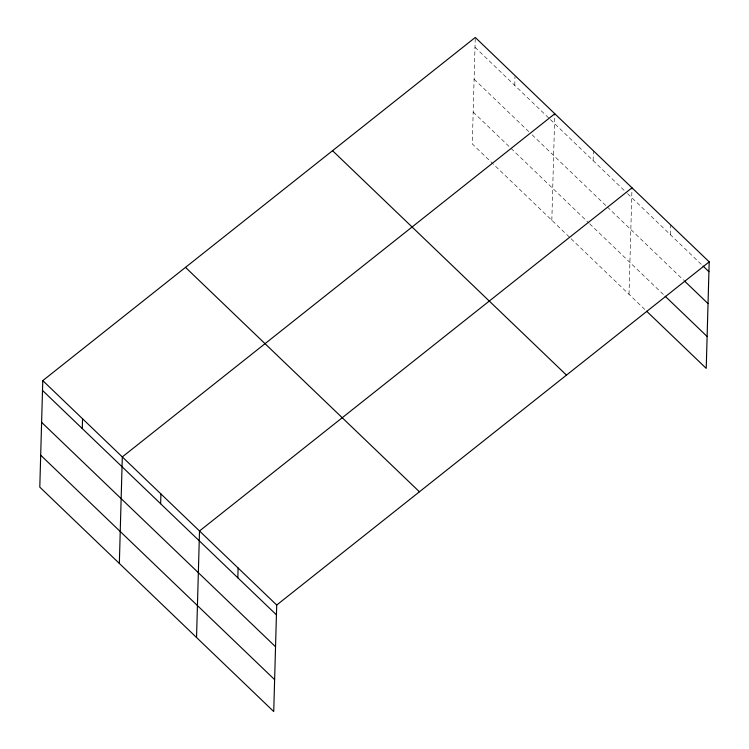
<?xml version="1.0" encoding="UTF-8"?>
<svg xmlns="http://www.w3.org/2000/svg" width="749" height="749" viewBox="0 0 749 749"><rect width="100%" height="100%" fill="white"/><g stroke="black" fill="none" stroke-linecap="round" stroke-linejoin="round"><path stroke-width="0.56" stroke-dasharray="3.75 2.81" d="M475.231 38.536L472.291 143.958L570.289 237.976M514.76 85.405L515.003 76.688M551.826 220.262L554.803 113.754M593.124 160.586L593.405 150.783M629.02 294.32L631.997 187.812M670.327 234.652L670.598 224.84M474.988 47.262L549.56 118.791M550.384 119.587L626.688 192.793M627.531 193.598L702.206 265.24M474.098 79.169L528.785 131.627M532.099 134.811L606.503 206.19M607.336 206.996L683.697 280.248M473.181 112.05L588.798 222.968M589.641 223.773L663.483 294.61M571.122 238.781L644.964 309.618"/><path stroke-width="1.12" d="M42.777 380.623L39.8 487.131L273.731 711.55L276.709 605.042L42.777 380.623L475.269 37.45L709.2 261.869L706.223 368.377L646.649 311.228M82.268 428.578L82.549 418.775M119.344 563.435L122.312 456.918L554.803 113.754M160.642 503.759L160.913 493.956M196.538 637.493L199.515 530.985L631.997 187.812M237.836 577.816L238.107 568.014M276.709 605.042L709.2 261.869M703.049 266.045L708.919 271.681M684.539 281.053L708.03 303.588M665.159 296.22L707.112 336.47M332.547 150.699L566.478 375.118M185.499 267.374L419.431 491.793M42.506 390.426L276.437 614.845M41.616 422.342L275.548 646.761M40.699 455.214L274.63 679.643"/></g></svg>
